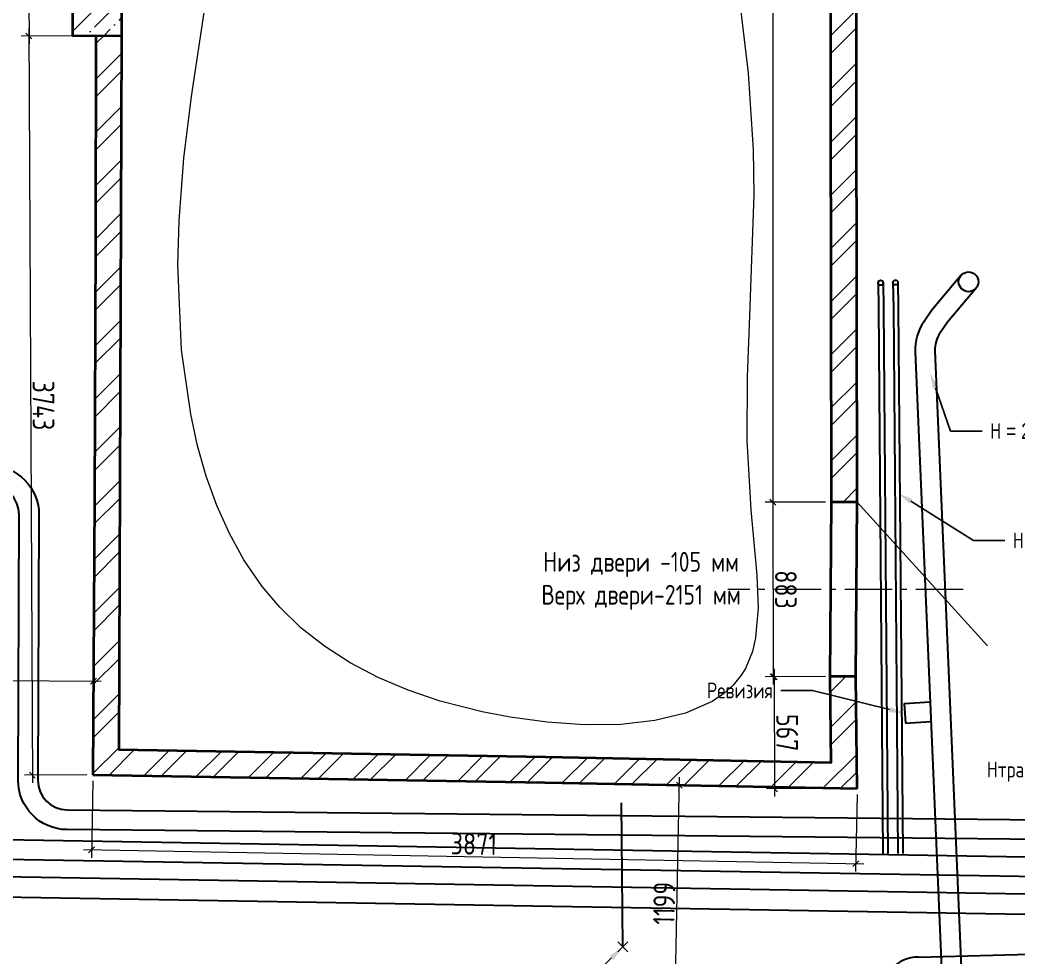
# Model space of a CAD drawing. Header units: millimetres. Extents: x -577931 to -293021, y -457572 to 177983.
# Drawn here: x -528024 to -522970, y -443721 to -438975 of the extents above; entities that cross this region are included whole.
import ezdxf
from ezdxf import colors
from ezdxf.entities.mleader import LeaderData, LeaderLine
from ezdxf.math import Vec2, Vec3

# ---------------------------------------------------------------- set-up
doc = ezdxf.new("R2010")
doc.units = ezdxf.units.MM
doc.linetypes.add('GOST2.303 6', pattern=[12, 8, -1.5, 1, -1.5])
for name, color, linetype, lineweight in [('К_Размерная', 78, 'Continuous', 0), ('К_Стены', 1, 'Continuous', 40), ('К_тонкая', 84, 'Continuous', 13), ('Канализация', 170, 'Continuous', 30), ('ОВ_Оборудование', 159, 'Continuous', 30), ('ОВ_Текст', 7, 'Continuous', 9)]:
    doc.layers.add(name, color=color, linetype=linetype, lineweight=lineweight)
for name, color, linetype in [('К_Текст высоты', 7, 'Continuous'), ('слой1', 2, 'Continuous'), ('Слой7', 242, 'Continuous')]:
    doc.layers.add(name, color=color, linetype=linetype)
doc.styles.add('M 50', font='isocpeur.ttf', dxfattribs={"width": 0.8})
doc.dimstyles.new('M 50', dxfattribs={"dimscale": 0, "dimtxt": 110, "dimasz": 30, "dimexe": 40, "dimexo": 30, "dimgap": 10, "dimtad": 1, "dimdec": 0, "dimrnd": 1, "dimzin": 4, "dimdsep": 46, "dimtxsty": 'M 50', "dimblk": 'OBLIQUE', "dimcen": 50, "dimdle": 40, "dimadec": 0, "dimazin": 1, "dimtfac": 1, "dimtdec": 0, "dimtmove": 1, "dimatfit": 2, "dimfxl": 1, "dimtolj": 1, "dimtzin": 0, "dimlwd": -1, "dimlwe": -1, "dimarcsym": 0})

# ---------------------------------------------------------------- blocks, each defined once
blk = doc.blocks.new('_Oblique')
at = {"color": 0, "linetype": 'ByBlock', "lineweight": -2}
blk.add_line((-0.5, -0.5), (0.5, 0.5), dxfattribs=at)
blk = doc.blocks.new('*D42')
at = {"layer": 'Defpoints', "color": 0, "ltscale": 100, "transparency": 16777216}
for p in [(-523922, -442301.1), (-524203.9, -442868.7), (-523785, -442868.2)]:
    blk.add_point(p, dxfattribs=at)
at = {"layer": 'К_Размерная', "color": 0, "ltscale": 100, "transparency": 16777216}
for p, q in [((-524204.6, -442261.4), (-524203.8, -442908.7)), ((-523952, -442301.1), (-524244.6, -442301.5)), ((-523815, -442868.3), (-524243.9, -442868.8))]:
    blk.add_line(p, q, dxfattribs=at)
at = {"layer": 'К_Размерная', "color": 0, "ltscale": 100, "transparency": 16777216, "xscale": 30, "yscale": 30, "zscale": 30}
for p, rotation in [((-524204.6, -442301.4), 90.0702720468479), ((-524203.9, -442868.7), 270.0702720468479)]:
    blk.add_blockref('_Oblique', p, dxfattribs=dict(at, rotation=rotation))
at = {"layer": 'К_Размерная', "color": 0, "ltscale": 100, "transparency": 16777216, "insert": (-524139.2, -442585), "char_height": 110, "attachment_point": 5, "rotation": 270.0703, "style": 'M 50'}
blk.add_mtext('\\A1;567', dxfattribs=at)
blk = doc.blocks.new('*D45')
at = {"layer": 'Defpoints', "color": 0, "ltscale": 100, "transparency": 16777216}
for p in [(-524936.4, -442846.1), (-524685.5, -442850.9), (-524959.4, -444044.5)]:
    blk.add_point(p, dxfattribs=at)
at = {"layer": 'К_Размерная', "color": 0, "ltscale": 100, "transparency": 16777216}
for p, q in [((-524709.3, -444089.3), (-524684.8, -442810.9)), ((-524906.4, -442846.7), (-524645.5, -442851.7)), ((-524929.4, -444045.1), (-524668.5, -444050.1))]:
    blk.add_line(p, q, dxfattribs=at)
at = {"layer": 'К_Размерная', "color": 0, "ltscale": 100, "transparency": 16777216, "xscale": 30, "yscale": 30, "zscale": 30}
for p, rotation in [((-524685.5, -442850.9), 88.89968667761876), ((-524708.5, -444049.3), 268.8996866776188)]:
    blk.add_blockref('_Oblique', p, dxfattribs=dict(at, rotation=rotation))
at = {"layer": 'К_Размерная', "color": 0, "ltscale": 100, "transparency": 16777216, "insert": (-524762, -443448.9), "char_height": 110, "attachment_point": 5, "rotation": 88.8997, "style": 'M 50'}
blk.add_mtext('\\A1;1199', dxfattribs=at)
blk = doc.blocks.new('*D58')
at = {"layer": 'Defpoints', "color": 0, "ltscale": 100, "transparency": 16777216}
for p in [(-527643, -438345.2), (-527978.7, -439056.4), (-527639.9, -439054.9)]:
    blk.add_point(p, dxfattribs=at)
at = {"layer": 'К_Размерная', "color": 0, "ltscale": 100, "transparency": 16777216}
for p, q in [((-527673, -438345.4), (-528022, -438346.9)), ((-527982.1, -438306.8), (-527978.5, -439096.4)), ((-527669.9, -439055), (-528018.7, -439056.6))]:
    blk.add_line(p, q, dxfattribs=at)
at = {"layer": 'К_Размерная', "color": 0, "ltscale": 100, "transparency": 16777216, "xscale": 30, "yscale": 30, "zscale": 30}
for p, rotation in [((-527982, -438346.8), 90.26082334392684), ((-527978.7, -439056.4), 270.2608233439269)]:
    blk.add_blockref('_Oblique', p, dxfattribs=dict(at, rotation=rotation))
at = {"layer": 'К_Размерная', "color": 0, "ltscale": 100, "transparency": 16777216, "insert": (-527915.3, -438701.3), "char_height": 110, "attachment_point": 5, "rotation": 270.2608, "style": 'M 50'}
blk.add_mtext('\\A1;710', dxfattribs=at)
blk = doc.blocks.new('*D59')
at = {"layer": 'Defpoints', "color": 0, "ltscale": 100, "transparency": 16777216}
for p in [(-527639.9, -439054.9), (-527961.7, -442799.6), (-527654.9, -442798.2)]:
    blk.add_point(p, dxfattribs=at)
at = {"layer": 'К_Размерная', "color": 0, "ltscale": 100, "transparency": 16777216}
for p, q in [((-527978.9, -439016.4), (-527961.5, -442839.6)), ((-527669.9, -439055), (-528018.7, -439056.6)), ((-527684.9, -442798.3), (-528001.7, -442799.8))]:
    blk.add_line(p, q, dxfattribs=at)
at = {"layer": 'К_Размерная', "color": 0, "ltscale": 100, "transparency": 16777216, "xscale": 30, "yscale": 30, "zscale": 30}
for p, rotation in [((-527978.7, -439056.4), 90.26082334392684), ((-527961.7, -442799.6), 270.2608233439269)]:
    blk.add_blockref('_Oblique', p, dxfattribs=dict(at, rotation=rotation))
at = {"layer": 'К_Размерная', "color": 0, "ltscale": 100, "transparency": 16777216, "insert": (-527905.2, -440927.7), "char_height": 110, "attachment_point": 5, "rotation": 270.2608, "style": 'M 50'}
blk.add_mtext('\\A1;3743', dxfattribs=at)
blk = doc.blocks.new('*D60')
at = {"layer": 'Defpoints', "color": 0, "ltscale": 100, "transparency": 16777216}
for p in [(-527654.9, -442798.2), (-523785, -442868.2), (-523791.9, -443248)]:
    blk.add_point(p, dxfattribs=at)
at = {"layer": 'К_Размерная', "color": 0, "ltscale": 100, "transparency": 16777216}
for p, q in [((-527655.5, -442828.2), (-527662.5, -443218)), ((-523785.5, -442898.2), (-523792.6, -443288)), ((-527701.8, -443177.3), (-523751.9, -443248.7))]:
    blk.add_line(p, q, dxfattribs=at)
at = {"layer": 'К_Размерная', "color": 0, "ltscale": 100, "transparency": 16777216, "xscale": 30, "yscale": 30, "zscale": 30}
for p, rotation in [((-527661.8, -443178), 178.9634888753647), ((-523791.9, -443248), 358.9634888753646)]:
    blk.add_blockref('_Oblique', p, dxfattribs=dict(at, rotation=rotation))
at = {"layer": 'К_Размерная', "color": 0, "ltscale": 100, "transparency": 16777216, "insert": (-525725.7, -443148), "char_height": 110, "attachment_point": 5, "rotation": 358.9635, "style": 'M 50'}
blk.add_mtext('\\A1;3871', dxfattribs=at)
blk = doc.blocks.new('*D101')
at = {"layer": 'Defpoints', "color": 0, "ltscale": 100, "transparency": 16777216}
for p in [(-527652.3, -442323.7), (-528902.2, -442678.5), (-527654.3, -442685.4)]:
    blk.add_point(p, dxfattribs=at)
at = {"layer": 'К_Размерная', "color": 0, "ltscale": 100, "transparency": 16777216}
for p, q in [((-528902, -442648.5), (-528900, -442276.8)), ((-527654.1, -442655.4), (-527652.1, -442283.7)), ((-528940.2, -442316.6), (-527612.3, -442324))]:
    blk.add_line(p, q, dxfattribs=at)
at = {"layer": 'К_Размерная', "color": 0, "ltscale": 100, "transparency": 16777216, "xscale": 30, "yscale": 30, "zscale": 30}
for p, rotation in [((-528900.2, -442316.8), 179.6834937642151), ((-527652.3, -442323.7), 359.6834937642152)]:
    blk.add_blockref('_Oblique', p, dxfattribs=dict(at, rotation=rotation))
at = {"layer": 'К_Размерная', "color": 0, "ltscale": 100, "transparency": 16777216, "insert": (-528275.9, -442255.3), "char_height": 110, "attachment_point": 5, "rotation": 359.6835, "style": 'M 50'}
blk.add_mtext('\\A1;1248', dxfattribs=at)
blk = doc.blocks.new('*D131')
at = {"layer": 'Defpoints', "color": 0, "ltscale": 100, "transparency": 16777216}
for p in [(-523916.3, -436215.9), (-524211.5, -441417.7), (-523915.6, -441417.7)]:
    blk.add_point(p, dxfattribs=at)
at = {"layer": 'К_Размерная', "color": 0, "ltscale": 100, "transparency": 16777216}
for p, q in [((-523946.3, -436215.9), (-524252.3, -436215.9)), ((-524212.3, -436175.9), (-524211.5, -441457.7)), ((-523945.6, -441417.7), (-524251.5, -441417.7))]:
    blk.add_line(p, q, dxfattribs=at)
at = {"layer": 'К_Размерная', "color": 0, "ltscale": 100, "transparency": 16777216, "xscale": 30, "yscale": 30, "zscale": 30}
for p, rotation in [((-524212.3, -436215.9), 90.00816689721182), ((-524211.5, -441417.7), 270.0081668972119)]:
    blk.add_blockref('_Oblique', p, dxfattribs=dict(at, rotation=rotation))
at = {"layer": 'К_Размерная', "color": 0, "ltscale": 100, "transparency": 16777216, "insert": (-524146.9, -438816.8), "char_height": 110, "attachment_point": 5, "rotation": 270.0082, "style": 'M 50'}
blk.add_mtext('\\A1;5202', dxfattribs=at)
blk = doc.blocks.new('*D132')
at = {"layer": 'Defpoints', "color": 0, "ltscale": 100, "transparency": 16777216}
for p in [(-523915.6, -441417.7), (-524210.4, -442301.4), (-523914.5, -442301.1)]:
    blk.add_point(p, dxfattribs=at)
at = {"layer": 'К_Размерная', "color": 0, "ltscale": 100, "transparency": 16777216}
for p, q in [((-524211.5, -441378.1), (-524210.4, -442341.4)), ((-523945.6, -441417.7), (-524251.5, -441418.1)), ((-523944.5, -442301.1), (-524250.4, -442301.5))]:
    blk.add_line(p, q, dxfattribs=at)
at = {"layer": 'К_Размерная', "color": 0, "ltscale": 100, "transparency": 16777216, "xscale": 30, "yscale": 30, "zscale": 30}
for p, rotation in [((-524211.5, -441418.1), 90.07027204684938), ((-524210.4, -442301.4), 270.0702720468494)]:
    blk.add_blockref('_Oblique', p, dxfattribs=dict(at, rotation=rotation))
at = {"layer": 'К_Размерная', "color": 0, "ltscale": 100, "transparency": 16777216, "insert": (-524145.9, -441859.7), "char_height": 110, "attachment_point": 5, "rotation": 270.0703, "style": 'M 50'}
blk.add_mtext('\\A1;883', dxfattribs=at)

msp = doc.modelspace()

# ---------------------------------------------------------------- hatches: boundary and pattern name
at = {"layer": 'К_тонкая', "ltscale": 100}
h = msp.add_hatch(dxfattribs=at)
h.set_pattern_fill('ANSI32', color=256, scale=20)
h.paths.add_polyline_path([(-527505.9, -436223), (-527652.7, -436220.1), (-527647.9, -437338.4), (-527643, -438345.2), (-527508.9, -438339)])
h.paths.add_polyline_path([(-527509.9, -439054.7), (-527509.9, -439054.6), (-527639.9, -439054.9), (-527642.2, -440095.9), (-527647.2, -441401.5), (-527654.9, -442798.2), (-525366.1, -442837.8), (-523785, -442868.2), (-523792, -442300.9), (-523922, -442301.1), (-523922, -442301.2), (-523916.6, -442735.7), (-525363.9, -442707.9), (-527524.4, -442670.4)])
h.paths.add_polyline_path([(-523786.3, -436215.9), (-523916.3, -436215.9), (-523918.1, -439361.8), (-523915.6, -441417.7), (-523785.6, -441417.6), (-523788.1, -439361.7)])
h = msp.add_hatch(dxfattribs=at)
h.set_pattern_fill('ANSI36', color=256, scale=20)
h.paths.add_polyline_path([(-527508.9, -438339), (-527759.9, -438350.7), (-527758.5, -439055.1), (-527509.9, -439054.6)])
at = {"layer": 'Слой7', "ltscale": 100}
h = msp.add_hatch(dxfattribs=at)
h.set_pattern_fill('ANSI37', color=256, scale=126600)
h.paths.add_polyline_path([(-527505.9, -436223), (-527652.7, -436220.1), (-527647.9, -437338.4), (-527643, -438345.2), (-527508.9, -438339)])
h.paths.add_polyline_path([(-527642.2, -440095.9), (-527647.2, -441401.5), (-527654.9, -442798.2), (-525366.1, -442837.8), (-523785, -442868.2), (-523792, -442300.9), (-523922, -442301.1), (-523922, -442301.2), (-523916.6, -442735.7), (-525363.9, -442707.9), (-527524.4, -442670.4), (-527509.9, -439054.7), (-527509.9, -439054.6), (-527639.9, -439054.9)])
h.paths.add_polyline_path([(-523918.1, -439361.8), (-523915.6, -441417.7), (-523785.6, -441417.6), (-523788.1, -439361.7), (-523786.3, -436215.9), (-523916.3, -436215.9)])

# ---------------------------------------------------------------- linework, layer by layer
at = {"layer": 'К_Стены', "ltscale": 100}
for p, q in [((-523788.1, -439361.7), (-523786.3, -436215.9)), ((-527759.9, -438350.7), (-527758.5, -439055.1)), ((-527758.5, -439055.1), (-527509.9, -439054.6)), ((-527639.9, -439054.9), (-527642.2, -440095.9)), ((-523785.6, -441417.6), (-523788.1, -439361.7)), ((-527642.2, -440095.9), (-527647.2, -441401.5)), ((-527647.2, -441401.5), (-527654.9, -442798.2)), ((-523785.6, -441417.6), (-523915.6, -441417.7)), ((-523792, -442300.9), (-523785.6, -441417.6)), ((-523792, -442300.9), (-523922, -442301.1)), ((-523785, -442868.2), (-523792, -442300.9)), ((-527654.9, -442798.2), (-525366.1, -442837.8)), ((-525366.1, -442837.8), (-523785, -442868.2))]:
    msp.add_line(p, q, dxfattribs=at)
at = {"layer": 'К_Стены', "elevation": 0}
msp.add_lwpolyline([(-527505.9, -436222.8), (-527509.9, -439054.7), (-527524.4, -442670.4), (-525363.9, -442707.9), (-523916.6, -442735.7), (-523922, -442301.2), (-523915.6, -441417.7), (-523918.1, -439361.8), (-523916.3, -436215.9)], dxfattribs=at)
at = {"layer": 'К_тонкая', "ltscale": 100}
msp.add_line((-523785.6, -441417.6), (-523124.5, -442145.6), dxfattribs=at)
at = {"layer": 'К_тонкая', "linetype": 'GOST2.303 6', "ltscale": 30}
msp.add_line((-523247.7, -441859.2), (-524439.1, -441859.2), dxfattribs=at)
at = {"layer": 'К_тонкая', "ltscale": 100, "elevation": 0}
msp.add_lwpolyline([(-524374.4, -438931.6), (-524337.4, -439245), (-524311.2, -439632.6), (-524308.8, -439861.5), (-524330.6, -440471.6), (-524342, -440783.6), (-524342.9, -441105.6), (-524324.1, -441457), (-524292.8, -441787.5), (-524286.8, -441952.8), (-524299.3, -442104.7), (-524315.1, -442173.7), (-524350, -442259.2), (-524371.4, -442293.9), (-524412.9, -442344.3), (-524462.5, -442388.4), (-524519.7, -442426.5), (-524653.9, -442485.6), (-524810, -442523.6), (-524982.3, -442542.6), (-525165.4, -442544.7), (-525353.8, -442531.9), (-525541.9, -442506.4), (-525683.8, -442479.2), (-525896.8, -442424.6), (-526059, -442369.7), (-526210.8, -442305.3), (-526351.9, -442231.3), (-526482.1, -442147.4), (-526601.2, -442053.5), (-526709, -441949.4), (-526797.5, -441845.2), (-526890.1, -441710.2), (-526963.9, -441576.3), (-527027.2, -441434.4), (-527080.6, -441285.6), (-527124.6, -441131.2), (-527159.8, -440972.3), (-527206.2, -440646), (-527224.8, -440214.9), (-527218.5, -439991.7), (-527194.1, -439674.6), (-527156.3, -439362.7), (-527017.6, -438442.2)], dxfattribs=at)
msp.add_lwpolyline([(-524374.4, -438931.6), (-524337.4, -439245), (-524311.2, -439632.6), (-524308.8, -439861.5), (-524330.6, -440471.6), (-524342, -440783.6), (-524342.9, -441105.6), (-524324.1, -441457), (-524292.8, -441787.5), (-524286.8, -441952.8), (-524299.3, -442104.7), (-524315.1, -442173.7), (-524350, -442259.2), (-524371.4, -442293.9), (-524412.9, -442344.3), (-524462.5, -442388.4), (-524519.7, -442426.5), (-524653.9, -442485.6), (-524810, -442523.6), (-524982.3, -442542.6), (-525165.4, -442544.7), (-525353.8, -442531.9), (-525541.9, -442506.4), (-525683.8, -442479.2), (-525896.8, -442424.6), (-526059, -442369.7), (-526210.8, -442305.3), (-526351.9, -442231.3), (-526482.1, -442147.4), (-526601.2, -442053.5), (-526709, -441949.4), (-526797.5, -441845.2), (-526890.1, -441710.2), (-526963.9, -441576.3), (-527027.2, -441434.4), (-527080.6, -441285.6), (-527124.6, -441131.2), (-527159.8, -440972.3), (-527206.2, -440646), (-527224.8, -440214.9), (-527218.5, -439991.7), (-527194.1, -439674.6), (-527156.3, -439362.7), (-527017.6, -438442.2)], dxfattribs=at)
msp.add_lwpolyline([(-524374.4, -438931.6), (-524337.4, -439245), (-524311.2, -439632.6), (-524308.8, -439861.5), (-524330.6, -440471.6), (-524342, -440783.6), (-524342.9, -441105.6), (-524324.1, -441457), (-524292.8, -441787.5), (-524286.8, -441952.8), (-524299.3, -442104.7), (-524315.1, -442173.7), (-524350, -442259.2), (-524371.4, -442293.9), (-524412.9, -442344.3), (-524462.5, -442388.4), (-524519.7, -442426.5), (-524653.9, -442485.6), (-524810, -442523.6), (-524982.3, -442542.6), (-525165.4, -442544.7), (-525353.8, -442531.9), (-525541.9, -442506.4), (-525683.8, -442479.2), (-525896.8, -442424.6), (-526059, -442369.7), (-526210.8, -442305.3), (-526351.9, -442231.3), (-526482.1, -442147.4), (-526601.2, -442053.5), (-526709, -441949.4), (-526797.5, -441845.2), (-526890.1, -441710.2), (-526963.9, -441576.3), (-527027.2, -441434.4), (-527080.6, -441285.6), (-527124.6, -441131.2), (-527159.8, -440972.3), (-527206.2, -440646), (-527224.8, -440214.9), (-527218.5, -439991.7), (-527194.1, -439674.6), (-527156.3, -439362.7), (-527017.6, -438442.2)], dxfattribs=at)
msp.add_lwpolyline([(-524374.4, -438931.6), (-524337.4, -439245), (-524311.2, -439632.6), (-524308.8, -439861.5), (-524330.6, -440471.6), (-524342, -440783.6), (-524342.9, -441105.6), (-524324.1, -441457), (-524292.8, -441787.5), (-524286.8, -441952.8), (-524299.3, -442104.7), (-524315.1, -442173.7), (-524350, -442259.2), (-524371.4, -442293.9), (-524412.9, -442344.3), (-524462.5, -442388.4), (-524519.7, -442426.5), (-524653.9, -442485.6), (-524810, -442523.6), (-524982.3, -442542.6), (-525165.4, -442544.7), (-525353.8, -442531.9), (-525541.9, -442506.4), (-525683.8, -442479.2), (-525896.8, -442424.6), (-526059, -442369.7), (-526210.8, -442305.3), (-526351.9, -442231.3), (-526482.1, -442147.4), (-526601.2, -442053.5), (-526709, -441949.4), (-526797.5, -441845.2), (-526890.1, -441710.2), (-526963.9, -441576.3), (-527027.2, -441434.4), (-527080.6, -441285.6), (-527124.6, -441131.2), (-527159.8, -440972.3), (-527206.2, -440646), (-527224.8, -440214.9), (-527218.5, -439991.7), (-527194.1, -439674.6), (-527156.3, -439362.7), (-527017.6, -438442.2)], dxfattribs=at)
msp.add_lwpolyline([(-524374.4, -438931.6), (-524337.4, -439245), (-524311.2, -439632.6), (-524308.8, -439861.5), (-524330.6, -440471.6), (-524342, -440783.6), (-524342.9, -441105.6), (-524324.1, -441457), (-524292.8, -441787.5), (-524286.8, -441952.8), (-524299.3, -442104.7), (-524315.1, -442173.7), (-524350, -442259.2), (-524371.4, -442293.9), (-524412.9, -442344.3), (-524462.5, -442388.4), (-524519.7, -442426.5), (-524653.9, -442485.6), (-524810, -442523.6), (-524982.3, -442542.6), (-525165.4, -442544.7), (-525353.8, -442531.9), (-525541.9, -442506.4), (-525683.8, -442479.2), (-525896.8, -442424.6), (-526059, -442369.7), (-526210.8, -442305.3), (-526351.9, -442231.3), (-526482.1, -442147.4), (-526601.2, -442053.5), (-526709, -441949.4), (-526797.5, -441845.2), (-526890.1, -441710.2), (-526963.9, -441576.3), (-527027.2, -441434.4), (-527080.6, -441285.6), (-527124.6, -441131.2), (-527159.8, -440972.3), (-527206.2, -440646), (-527224.8, -440214.9), (-527218.5, -439991.7), (-527194.1, -439674.6), (-527156.3, -439362.7), (-527017.6, -438442.2)], dxfattribs=at)
msp.add_lwpolyline([(-524374.4, -438931.6), (-524337.4, -439245), (-524311.2, -439632.6), (-524308.8, -439861.5), (-524330.6, -440471.6), (-524342, -440783.6), (-524342.9, -441105.6), (-524324.1, -441457), (-524292.8, -441787.5), (-524286.8, -441952.8), (-524299.3, -442104.7), (-524315.1, -442173.7), (-524350, -442259.2), (-524371.4, -442293.9), (-524412.9, -442344.3), (-524462.5, -442388.4), (-524519.7, -442426.5), (-524653.9, -442485.6), (-524810, -442523.6), (-524982.3, -442542.6), (-525165.4, -442544.7), (-525353.8, -442531.9), (-525541.9, -442506.4), (-525683.8, -442479.2), (-525896.8, -442424.6), (-526059, -442369.7), (-526210.8, -442305.3), (-526351.9, -442231.3), (-526482.1, -442147.4), (-526601.2, -442053.5), (-526709, -441949.4), (-526797.5, -441845.2), (-526890.1, -441710.2), (-526963.9, -441576.3), (-527027.2, -441434.4), (-527080.6, -441285.6), (-527124.6, -441131.2), (-527159.8, -440972.3), (-527206.2, -440646), (-527224.8, -440214.9), (-527218.5, -439991.7), (-527194.1, -439674.6), (-527156.3, -439362.7), (-527017.6, -438442.2)], dxfattribs=at)
msp.add_lwpolyline([(-524374.4, -438931.6), (-524337.4, -439245), (-524311.2, -439632.6), (-524308.8, -439861.5), (-524330.6, -440471.6), (-524342, -440783.6), (-524342.9, -441105.6), (-524324.1, -441457), (-524292.8, -441787.5), (-524286.8, -441952.8), (-524299.3, -442104.7), (-524315.1, -442173.7), (-524350, -442259.2), (-524371.4, -442293.9), (-524412.9, -442344.3), (-524462.5, -442388.4), (-524519.7, -442426.5), (-524653.9, -442485.6), (-524810, -442523.6), (-524982.3, -442542.6), (-525165.4, -442544.7), (-525353.8, -442531.9), (-525541.9, -442506.4), (-525683.8, -442479.2), (-525896.8, -442424.6), (-526059, -442369.7), (-526210.8, -442305.3), (-526351.9, -442231.3), (-526482.1, -442147.4), (-526601.2, -442053.5), (-526709, -441949.4), (-526797.5, -441845.2), (-526890.1, -441710.2), (-526963.9, -441576.3), (-527027.2, -441434.4), (-527080.6, -441285.6), (-527124.6, -441131.2), (-527159.8, -440972.3), (-527206.2, -440646), (-527224.8, -440214.9), (-527218.5, -439991.7), (-527194.1, -439674.6), (-527156.3, -439362.7), (-527017.6, -438442.2)], dxfattribs=at)
at = {"layer": 'Канализация', "ltscale": 100}
for p, q in [((-523546.4, -442437.3), (-523415.5, -442428.4)), ((-523546.4, -442437.3), (-523539.6, -442537.1)), ((-523539.6, -442537.1), (-523411.2, -442528.3))]:
    msp.add_line(p, q, dxfattribs=at)
for points in [[(-523259.3, -440269.2), (-523406.1, -440444.6), (-523446.2, -440501.8, 0.164818), (-523491.2, -440655.9), (-523304, -445041.8, -0.42215), (-523451.5, -445198.2), (-527549.2, -445262.3), (-528069.8, -445257.7), (-530016.7, -445385.2, 0.403438), (-530250.3, -445641.8), (-530182.2, -448030.6), (-530164.3, -448326.2)], [(-523182.6, -440333.4), (-523326.6, -440505.4), (-523364.3, -440559.2, 0.164818), (-523391.3, -440651.6), (-523204.1, -445037.6, -0.42215), (-523449.9, -445298.2), (-527548.9, -445362.3), (-528066.9, -445357.7), (-530010.2, -445485, 0.403438), (-530150.3, -445639), (-530082.3, -448026.1), (-530062.3, -448356.2)]]:
    msp.add_lwpolyline(points, format="xyb", dxfattribs=at)
msp.add_circle((-523220.9, -440301.3), 50, dxfattribs=at)
at = {"layer": 'ОВ_Оборудование', "ltscale": 100}
for p, q in [((-524971.8, -443669.2), (-524978.1, -442940.9)), ((-523474.9, -443721.2), (-520541.7, -443648.6))]:
    msp.add_line(p, q, dxfattribs=at)
for points in [[(-523678.4, -440306.4), (-523676.5, -440432.7), (-523654.4, -443197.4)], [(-523653.4, -440306), (-523651.5, -440432.4), (-523629.4, -443197.2)], [(-523603.4, -440305.3), (-523601.5, -440431.8), (-523579.4, -443196.8)], [(-523578.4, -440304.9), (-523576.5, -440431.6), (-523554.4, -443196.6)]]:
    msp.add_lwpolyline(points, dxfattribs=at)
for points in [[(-534770.4, -441752.8), (-531094.4, -441205.4, -0.039436), (-531055.1, -441202.6), (-528175.6, -441231, -0.412531), (-527928.1, -441482), (-527933.6, -442825.4, 0.412447), (-527785.1, -442976), (-520541.9, -443049.4), (-520542.9, -443149.4), (-527786.1, -443076, -0.412447), (-528033.6, -442825), (-528028.1, -441481.6, 0.412531), (-528176.6, -441331), (-531056.1, -441302.6, 0.039436), (-531079.6, -441304.3), (-534755.7, -441851.7, 0.043927)], [(-534728.2, -441928.5), (-531081.9, -441385.5, -0.039436), (-531042.6, -441382.8), (-528494, -441407.9, -0.412531), (-528246.4, -441658.9), (-528251.8, -442975.9, 0.410455), (-528104.4, -443126.5), (-520541.6, -443254.6), (-520543.3, -443354.6), (-528106.1, -443226.5, -0.410455), (-528351.8, -442975.5), (-528346.4, -441658.5, 0.412531), (-528495, -441507.8), (-531043.6, -441482.8, 0.039436), (-531067.2, -441484.4), (-534713.5, -442027.4, 0.043927)], [(-534670.4, -442207), (-531054.5, -441668.5, -0.039436), (-531030.9, -441666.9), (-528807.5, -441688.8, -0.412531), (-528659, -441839.4), (-528664.4, -443159.6, 0.410455), (-528418.7, -443410.6), (-520543.2, -443544), (-520541.5, -443444), (-528417, -443310.6, -0.410455), (-528564.4, -443160), (-528559, -441839.8, 0.412531), (-528806.6, -441588.8), (-531029.9, -441566.9, 0.039436), (-531069.2, -441569.6), (-534685.1, -442108.1, 0.043927)]]:
    msp.add_lwpolyline(points, format="xyb", dxfattribs=at)
for centre in [(-523665.9, -440306), (-523591, -440304.8)]:
    msp.add_circle(centre, 12.5, dxfattribs=at)
msp.add_arc((-523469.9, -443921.1), 200, 91.4187, 178.0819, dxfattribs=at)
at = {"layer": 'слой1'}
for p, q in [((-524996.8, -443694.2), (-524946.8, -443644.2)), ((-524946.8, -443694.2), (-524996.8, -443644.2))]:
    msp.add_line(p, q, dxfattribs=at)

# ---------------------------------------------------------------- texts
at = {"layer": 'К_Текст высоты', "lineweight": 15, "insert": (-524878.9, -441816.4), "char_height": 100, "width": 1655.948, "attachment_point": 5, "style": 'M 50'}
msp.add_mtext('Низ двери -105 мм\\PВерх двери-2151 мм', dxfattribs=at)

# ---------------------------------------------------------------- dimensions: what is measured, and where the dimension line sits
at = {"layer": 'К_Размерная', "ltscale": 100}
for p1, p2, distance, picture, middle in [((-523916.3, -436215.9), (-523915.6, -441417.7), -296, '*D131', (-524146.9, -438816.8)), ((-523915.6, -441417.7), (-523914.5, -442301.1), -295.9, '*D132', (-524145.9, -441859.7)), ((-528902.2, -442678.5), (-527654.3, -442685.4), 361.7, '*D101', (-528275.9, -442255.3)), ((-527654.9, -442798.2), (-523785, -442868.2), -379.9, '*D60', (-525725.7, -443148)), ((-524959.4, -444044.5), (-524936.4, -442846.1), -250.9, '*D45', (-524762, -443448.9))]:
    dim = msp.add_aligned_dim(p1=p1, p2=p2, distance=distance, dimstyle='M 50', override={"dimscale": 1}, dxfattribs=at)
    dim.commit()
    dim.dimension.update_dxf_attribs({"geometry": picture, "text_midpoint": middle})
for base, p1, p2, angle, picture, middle in [((-527978.7, -439056.4), (-527643, -438345.2), (-527639.9, -439054.9), 90.2608, '*D58', (-527915.3, -438701.3)), ((-527961.7, -442799.6), (-527639.9, -439054.9), (-527654.9, -442798.2), 90.2608, '*D59', (-527905.2, -440927.7)), ((-524203.9, -442868.7), (-523922, -442301.1), (-523785, -442868.2), 90.0703, '*D42', (-524139.2, -442585))]:
    dim = msp.add_linear_dim(base=base, p1=p1, p2=p2, angle=angle, dimstyle='M 50', override={"dimscale": 1}, dxfattribs=at)
    dim.commit()
    dim.dimension.update_dxf_attribs({"geometry": picture, "text_midpoint": middle})

# ---------------------------------------------------------------- leaders
at = {"layer": 'ОВ_Текст', "ltscale": 100}
ml = msp.add_multileader_mtext('Standard', dxfattribs=at)
ml.set_content('Н=2170', color=256, style='M 50')
ml.set_leader_properties()
ml.build(insert=Vec2(0, 0))
ml.multileader.update_dxf_attribs({"arrow_head_size": 80, "scale": 20})
ctx = ml.context
ctx.base_point, ctx.scale, ctx.char_height, ctx.arrow_head_size, ctx.landing_gap_size, ctx.plane_origin = Vec3(-532592.8, -439564.7), 20, 80, 80, 40, Vec3(-540744.4, -437780.2)
notes = []
notes.append((ctx, [(1, (1, 1, 0), (-532752.8, -439564.7), (1, 0), 160, [(0, [(-532779.1, -439920.8)], 0, [])])]))
ctx.mtext.insert, ctx.mtext.width, ctx.mtext.flow_direction = Vec3(-532552.8, -439524.7), 1347.864, 5
ml = msp.add_multileader_mtext('Standard', dxfattribs=at)
ml.set_content('Сливной кран H{\\fArial|b0|i0|c204|p34; = 2 060 мм}', color=256, style='M 50')
ml.set_leader_properties()
ml.build(insert=Vec2(0, 0))
ml.multileader.update_dxf_attribs({"arrow_head_size": 80, "scale": 20})
ctx = ml.context
ctx.base_point, ctx.scale, ctx.char_height, ctx.arrow_head_size, ctx.landing_gap_size, ctx.plane_origin = Vec3(-530826.3, -440293.2), 20, 80, 80, 40, Vec3(-539689, -437710)
notes.append((ctx, [(1, (1, 1, 0), (-530986.3, -440293.2), (1, 0), 160, [(2, [(-531543.8, -440762.2), (-531448.4, -440745.3), (-531370.9, -440651.1)], 0, [])])]))
ctx.mtext.insert, ctx.mtext.width, ctx.mtext.flow_direction = Vec3(-530786.3, -440252.5), 592.578, 5
ml = msp.add_multileader_mtext('Standard', dxfattribs=at)
ml.set_content('H{\\fArial|b0|i0|c204|p34; = 2 330 мм}', color=256, style='M 50')
ml.set_leader_properties()
ml.build(insert=Vec2(0, 0))
ml.multileader.update_dxf_attribs({"arrow_head_size": 80, "scale": 20})
ctx = ml.context
ctx.base_point, ctx.scale, ctx.char_height, ctx.arrow_head_size, ctx.landing_gap_size, ctx.plane_origin = Vec3(-523151.4, -441057.8), 20, 80, 80, 40, Vec3(-530707.2, -440504.6)
notes.append((ctx, [(1, (1, 1, 0), (-523311.4, -441057.8), (1, 0), 160, [(0, [(-523415.4, -440762.1)], 0, [])])]))
ctx.mtext.insert, ctx.mtext.width, ctx.mtext.flow_direction = Vec3(-523111.4, -441017.1), 1347.864, 5
ml = msp.add_multileader_mtext('Standard', dxfattribs=at)
ml.set_content('Кран H{\\fArial|b0|i0|c204|p34; = 2 170 мм}', color=256, style='M 50')
ml.set_leader_properties()
ml.build(insert=Vec2(0, 0))
ml.multileader.update_dxf_attribs({"arrow_head_size": 80, "scale": 20})
ctx = ml.context
ctx.base_point, ctx.scale, ctx.char_height, ctx.arrow_head_size, ctx.landing_gap_size, ctx.plane_origin = Vec3(-529714.9, -440979), 20, 80, 80, 40, Vec3(-539708.2, -440719.5)
notes.append((ctx, [(1, (1, 1, 0), (-529874.9, -440979), (1, 0), 160, [(0, [(-530137.9, -440917)], 0, [])])]))
ctx.mtext.insert, ctx.mtext.width, ctx.mtext.flow_direction = Vec3(-529674.9, -440927), 1347.864, 5
ml = msp.add_multileader_mtext('Standard', dxfattribs=at)
ml.set_content('Сливной кран H{\\fArial|b0|i0|c204|p34; = 2 060 мм}', color=256, style='M 50')
ml.set_leader_properties()
ml.build(insert=Vec2(0, 0))
ml.multileader.update_dxf_attribs({"arrow_head_size": 80, "scale": 20})
ctx = ml.context
ctx.base_point, ctx.scale, ctx.char_height, ctx.arrow_head_size, ctx.landing_gap_size, ctx.plane_origin = Vec3(-530853.8, -442042), 20, 80, 80, 40, Vec3(-539716.5, -439458.8)
notes.append((ctx, [(1, (1, 1, 0), (-531013.8, -442042), (1, 0), 160, [(2, [(-531389.9, -440968.9), (-531549.8, -440988.2), (-531295.5, -440973.3)], 0, [])])]))
ctx.mtext.insert, ctx.mtext.width, ctx.mtext.flow_direction = Vec3(-530813.8, -442001.3), 592.578, 5
ml = msp.add_multileader_mtext('Standard', dxfattribs=at)
ml.set_content('H{\\fArial|b0|i0|c204|p34; = 2 340 мм}', color=256, style='M 50')
ml.set_leader_properties()
ml.build(insert=Vec2(0, 0))
ml.multileader.update_dxf_attribs({"arrow_head_size": 80, "scale": 20})
ctx = ml.context
ctx.base_point, ctx.scale, ctx.char_height, ctx.arrow_head_size, ctx.landing_gap_size, ctx.plane_origin = Vec3(-523036.4, -441611.8), 20, 80, 80, 40, Vec3(-530592.2, -441058.6)
notes.append((ctx, [(1, (1, 1, 0), (-523196.4, -441611.8), (1, 0), 160, [(0, [(-523580.2, -441370.5)], 0, [])])]))
ctx.mtext.insert, ctx.mtext.width, ctx.mtext.flow_direction = Vec3(-522996.4, -441571.1), 1347.864, 5
ml = msp.add_multileader_mtext('Standard', dxfattribs=at)
ml.set_content('Ревизия', color=256, style='M 50')
ml.set_leader_properties()
ml.build(insert=Vec2(0, 0))
ml.multileader.update_dxf_attribs({"arrow_head_size": 80, "scale": 20})
ctx = ml.context
ctx.base_point, ctx.scale, ctx.char_height, ctx.arrow_head_size, ctx.landing_gap_size, ctx.plane_origin = Vec3(-524555.4, -442371.1), 20, 80, 80, 40, Vec3(-532674.5, -441817.9)
ctx.text_align_type = 2
notes.append((ctx, [(0, (1, 1, 0), (-524011.4, -442371.1), (-1, 0), 160, [(0, [(-523543, -442487.2)], 0, [])])]))
ctx.mtext.insert, ctx.mtext.width, ctx.mtext.alignment, ctx.mtext.flow_direction = Vec3(-524211.4, -442331.1), 1347.864, 3, 5
ml = msp.add_multileader_mtext('Standard', dxfattribs=at)
ml.set_content('"Чёпик" в трубе', color=256, style='M 50')
ml.set_leader_properties()
ml.build(insert=Vec2(0, 0))
ml.multileader.update_dxf_attribs({"arrow_head_size": 80, "scale": 20})
ctx = ml.context
ctx.base_point, ctx.scale, ctx.char_height, ctx.arrow_head_size, ctx.landing_gap_size, ctx.plane_origin = Vec3(-522758.7, -442514.1), 20, 80, 80, 40, Vec3(-528485.6, -441973.2)
ctx.text_align_type = 2
notes.append((ctx, [(0, (1, 1, 0), (-521865.9, -442514.1), (-1, 0), 160, [(0, [(-521713.1, -443424.2)], 0, [])])]))
ctx.mtext.insert, ctx.mtext.width, ctx.mtext.alignment, ctx.mtext.flow_direction = Vec3(-522065.9, -442462.1), 1347.864, 3, 5
ml = msp.add_multileader_mtext('Standard', dxfattribs=at)
ml.set_content('Hтраверсы{\\fArial|b0|i0|c204|p34; = 2 077 мм}', color=256, style='M 50')
ml.set_leader_properties()
ml.build(insert=Vec2(0, 0))
ml.multileader.update_dxf_attribs({"arrow_head_size": 80, "scale": 20})
ctx = ml.context
ctx.base_point, ctx.scale, ctx.char_height, ctx.arrow_head_size, ctx.landing_gap_size, ctx.plane_origin = Vec3(-523170.4, -442783.6), 20, 80, 80, 40, Vec3(-528857.1, -441958.3)
ctx.text_align_type = 2
notes.append((ctx, [(0, (1, 1, 0), (-522040.7, -442783.6), (-1, 0), 160, [(0, [(-521972.4, -443428.2)], 0, [])])]))
ctx.mtext.insert, ctx.mtext.width, ctx.mtext.alignment, ctx.mtext.flow_direction = Vec3(-522240.7, -442731.6), 1347.864, 3, 5
ml = msp.add_multileader_mtext('Standard', dxfattribs=at)
ml.set_content('Н=2338', color=256, style='M 50')
ml.set_leader_properties()
ml.build(insert=Vec2(0, 0))
ml.multileader.update_dxf_attribs({"arrow_head_size": 80, "scale": 20})
ctx = ml.context
ctx.base_point, ctx.scale, ctx.char_height, ctx.arrow_head_size, ctx.landing_gap_size, ctx.plane_origin = Vec3(-532367.8, -442937.4), 20, 80, 80, 40, Vec3(-540519.4, -441152.9)
notes.append((ctx, [(1, (1, 1, 0), (-532527.8, -442937.4), (1, 0), 160, [(0, [(-532554.1, -443293.5)], 0, [])])]))
ctx.mtext.insert, ctx.mtext.width, ctx.mtext.flow_direction = Vec3(-532327.8, -442897.4), 1347.864, 5
ml = msp.add_multileader_mtext('Standard', dxfattribs=at)
ml.set_content('Н=2330', color=256, style='M 50')
ml.set_leader_properties()
ml.build(insert=Vec2(0, 0))
ml.multileader.update_dxf_attribs({"arrow_head_size": 80, "scale": 20})
ctx = ml.context
ctx.base_point, ctx.scale, ctx.char_height, ctx.arrow_head_size, ctx.landing_gap_size, ctx.plane_origin = Vec3(-531052.6, -443485.2), 20, 80, 80, 40, Vec3(-539204.3, -441700.6)
notes.append((ctx, [(1, (1, 1, 0), (-531212.6, -443485.2), (1, 0), 160, [(0, [(-531430.5, -443360.4)], 0, [])])]))
ctx.mtext.insert, ctx.mtext.width, ctx.mtext.flow_direction = Vec3(-531012.6, -443445.2), 1347.864, 5
ml = msp.add_multileader_mtext('Standard', dxfattribs=at)
ml.set_content('Hтраверсы{\\fArial|b0|i0|c204|p34; = 2 087 мм}', color=256, style='M 50')
ml.set_leader_properties()
ml.build(insert=Vec2(0, 0))
ml.multileader.update_dxf_attribs({"arrow_head_size": 80, "scale": 20})
ctx = ml.context
ctx.base_point, ctx.scale, ctx.char_height, ctx.arrow_head_size, ctx.landing_gap_size, ctx.plane_origin = Vec3(-526322.8, -443890.3), 20, 80, 80, 40, Vec3(-532009.4, -443065)
ctx.text_align_type = 2
notes.append((ctx, [(0, (1, 1, 0), (-525193.1, -443890.3), (-1, 0), 160, [(0, [(-524971.8, -443669.2)], 0, [])])]))
ctx.mtext.insert, ctx.mtext.width, ctx.mtext.alignment, ctx.mtext.flow_direction = Vec3(-525393.1, -443838.3), 1347.864, 3, 5
for ctx, leaders in notes:
    for number, flags, end, landing, length, lines in leaders:
        leader = LeaderData()
        leader.index, (leader.has_last_leader_line, leader.has_dogleg_vector, leader.attachment_direction) = number, flags
        leader.last_leader_point, leader.dogleg_vector, leader.dogleg_length = Vec3(end), Vec3(landing), length
        for number, points, colour, breaks in lines:
            line = LeaderLine()
            line.index, line.vertices, line.color, line.breaks = number, Vec3.list(points), colors.encode_raw_color(colour), breaks
            leader.lines.append(line)
        ctx.leaders.append(leader)

doc.saveas('drawing.dxf')
